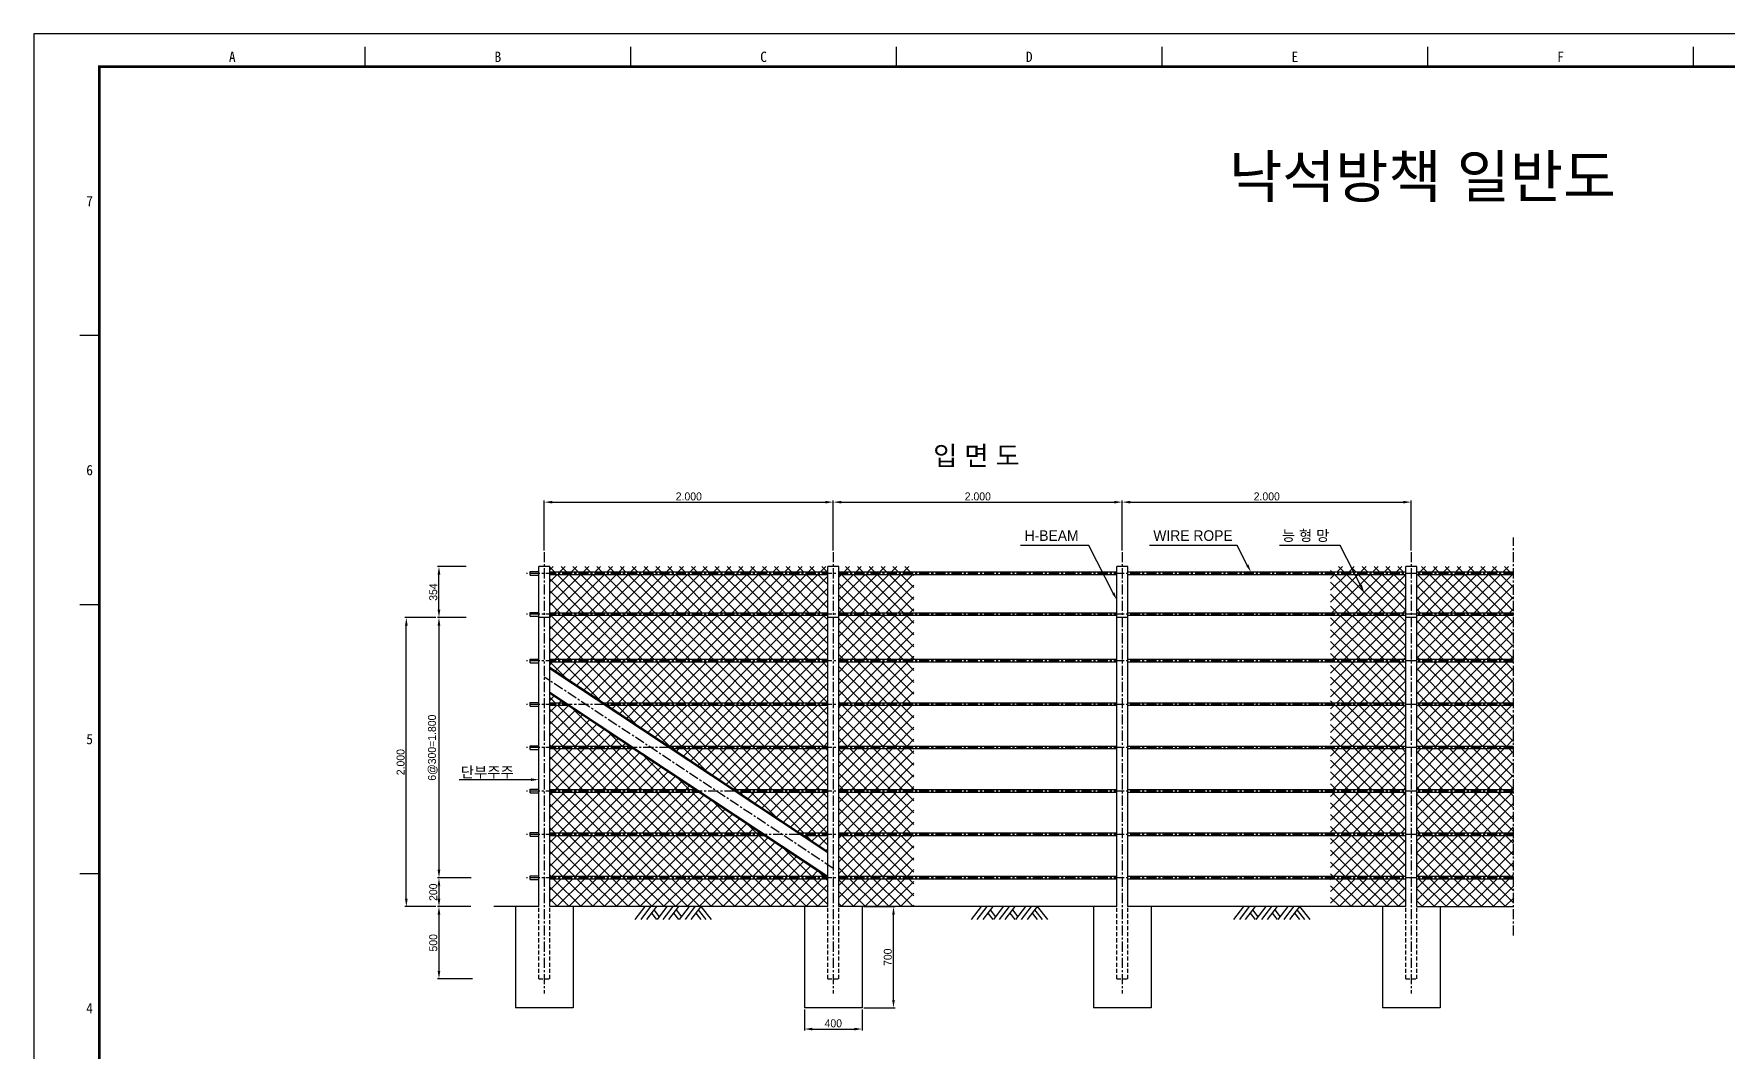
# Model space of a CAD drawing. Header units: millimetres. Extents: x 288 to 1820, y -12 to 598.
# Drawn here: x 958 to 1488, y 280 to 598 of the extents above; entities that cross this region are included whole.
import ezdxf
from ezdxf.enums import TextEntityAlignment as Align

# ---------------------------------------------------------------- set-up
doc = ezdxf.new("R2010")
doc.units = ezdxf.units.MM
doc.header["$LTSCALE"] = 0.2
doc.linetypes.add('CENTER', pattern=[50.8, 31.75, -6.35, 6.35, -6.35])
doc.linetypes.add('HIDDEN', pattern=[9.525, 6.35, -3.175])
for name, color, linetype in [('CZ-DIMT-0002', 7, 'Continuous'), ('CZ-EXST-0002', 1, 'Continuous'), ('CZ-LIN2-0003', 3, 'Continuous'), ('CZ-LINE-0001', 7, 'Continuous'), ('CZ-PATT-0008', 8, 'Continuous'), ('CZ-TEXT-BOX0', 7, 'Continuous'), ('TITLE', 7, 'Continuous')]:
    doc.layers.add(name, color=color, linetype=linetype)
doc.styles.add('돋움', font='')
doc.styles.add('돋음체', font='')
doc.styles.get('돋움').set_extended_font_data('Dotum')
doc.styles.get('돋음체').set_extended_font_data('DotumChe')
pattern_1 = [(45, (-242830.708, -1918758.2176), (-1.8550130512, 1.8550130512), []), (135, (-242830.708, -1918758.2176), (-1.8550130512, -1.8550130512), [])]
pattern_2 = [(45, (-242821.7992, -1918758.2176), (-1.8550130512, 1.8550130512), []), (135, (-242821.7992, -1918758.2176), (-1.8550130512, -1.8550130512), [])]

msp = doc.modelspace()

# ---------------------------------------------------------------- hatches: boundary and pattern name
at = {"layer": 'CZ-PATT-0008', "ltscale": 0.5}
h = msp.add_hatch(dxfattribs=at)
h.set_pattern_fill('ANSI37', color=256, scale=20.987077, style=0)
h.set_pattern_definition(pattern_2)
h.paths.add_polyline_path([(1206.45, 431.48), (1119.38, 431.48), (1119.38, 429.72), (1206.45, 429.72)])
h.paths.add_polyline_path([(1233.38, 431.48), (1209.84, 431.48), (1209.84, 429.72), (1233.38, 429.72)])
h.paths.add_polyline_path([(1233.38, 428.9), (1209.84, 428.9), (1209.84, 416.92), (1233.38, 416.92)])
h.paths.add_polyline_path([(1206.45, 428.9), (1119.38, 428.9), (1119.38, 416.92), (1206.45, 416.92)])
h.paths.add_polyline_path([(1206.45, 416.11), (1119.38, 416.11), (1119.38, 402.33), (1206.45, 402.33)])
h.paths.add_polyline_path([(1233.38, 416.11), (1209.84, 416.11), (1209.84, 402.33), (1233.38, 402.33)])
h.paths.add_polyline_path([(1233.38, 401.52), (1209.84, 401.52), (1209.84, 388.76), (1233.38, 388.76)])
h.paths.add_polyline_path([(1206.45, 401.52), (1119.38, 401.52), (1119.38, 399.84), (1136.12, 388.76), (1206.45, 388.76)])
h.paths.add_polyline_path([(1119.38, 391.7), (1119.38, 388.76), (1123.82, 388.76)], flags=17)
h = msp.add_hatch(dxfattribs=at)
h.set_pattern_fill('ANSI37', color=256, scale=20.987077, style=0)
h.set_pattern_definition(pattern_1)
h.paths.add_polyline_path([(1387.37, 431.48), (1363.83, 431.48), (1363.83, 429.72), (1387.37, 429.72)])
h.paths.add_polyline_path([(1421.07, 431.48), (1390.76, 431.48), (1390.76, 429.72), (1421.07, 429.72)])
h.paths.add_polyline_path([(1421.07, 428.9), (1390.76, 428.9), (1390.76, 416.92), (1421.07, 416.92)])
h.paths.add_polyline_path([(1387.37, 428.9), (1363.83, 428.9), (1363.83, 416.92), (1387.37, 416.92)])
h.paths.add_polyline_path([(1387.37, 416.11), (1363.83, 416.11), (1363.83, 402.33), (1387.37, 402.33)])
h.paths.add_polyline_path([(1421.07, 416.11), (1390.76, 416.11), (1390.76, 402.33), (1421.07, 402.33)])
h = msp.add_hatch(dxfattribs=at)
h.set_pattern_fill('ANSI37', color=256, scale=20.987077, style=0)
h.set_pattern_definition(pattern_1)
h.paths.add_polyline_path([(1387.37, 401.52), (1363.83, 401.52), (1363.83, 388.76), (1387.33, 388.76), (1387.37, 388.8)])
h.paths.add_polyline_path([(1421.07, 401.52), (1390.76, 401.52), (1390.76, 388.76), (1421.07, 388.76)])
h.paths.add_polyline_path([(1421.07, 387.95), (1390.76, 387.95), (1390.76, 375.19), (1421.07, 375.19)])
h.paths.add_polyline_path([(1387.37, 387.89), (1387.32, 387.95), (1363.83, 387.95), (1363.83, 375.19), (1387.37, 375.19)])
h.paths.add_polyline_path([(1387.37, 374.38), (1363.83, 374.38), (1363.83, 361.62), (1387.37, 361.62)])
h.paths.add_polyline_path([(1421.07, 374.38), (1390.76, 374.38), (1390.76, 361.62), (1421.07, 361.62)])
at = {"layer": 'CZ-PATT-0008'}
h = msp.add_hatch(dxfattribs=at)
h.set_pattern_fill('ANSI37', color=256, scale=20.987077, style=0)
h.set_pattern_definition(pattern_2)
h.paths.add_polyline_path([(1206.45, 387.95), (1137.35, 387.95), (1156.62, 375.19), (1206.45, 375.19)])
h.paths.add_polyline_path([(1206.45, 374.38), (1157.85, 374.38), (1177.12, 361.62), (1206.45, 361.62)])
h.paths.add_polyline_path([(1206.45, 360.81), (1178.35, 360.81), (1197.62, 348.05), (1206.45, 348.05)])
h.paths.add_polyline_path([(1206.45, 347.24), (1198.85, 347.24), (1206.45, 342.21)])
h.paths.add_polyline_path([(1186.56, 347.24), (1119.38, 347.24), (1119.38, 334.48), (1205.83, 334.48)])
h.paths.add_polyline_path([(1166.06, 360.81), (1119.38, 360.81), (1119.38, 348.05), (1185.33, 348.05)])
h.paths.add_polyline_path([(1145.55, 374.38), (1119.38, 374.38), (1119.38, 361.62), (1164.83, 361.62)])
h.paths.add_polyline_path([(1125.05, 387.95), (1119.38, 387.95), (1119.38, 375.19), (1144.32, 375.19)])
h.paths.add_polyline_path([(1233.38, 387.95), (1209.84, 387.95), (1209.84, 375.19), (1233.38, 375.19)])
h.paths.add_polyline_path([(1233.38, 374.38), (1209.84, 374.38), (1209.84, 361.62), (1233.38, 361.62)])
h.paths.add_polyline_path([(1233.38, 360.81), (1209.84, 360.81), (1209.84, 348.05), (1233.38, 348.05)])
h.paths.add_polyline_path([(1233.38, 347.24), (1209.84, 347.24), (1209.84, 334.48), (1233.38, 334.48)])
h.paths.add_polyline_path([(1233.38, 333.67), (1209.84, 333.67), (1209.84, 325.03), (1229.51, 325.03, -1), (1230.42, 325.03), (1233.38, 325.03)])
h.paths.add_polyline_path([(1206.45, 333.67), (1119.38, 333.67), (1119.38, 325.03), (1206.45, 325.03)])
at = {"layer": 'CZ-PATT-0008', "ltscale": 0.5}
h = msp.add_hatch(dxfattribs=at)
h.set_pattern_fill('ANSI37', color=256, scale=20.987077, style=0)
h.set_pattern_definition([(45, (-242821.7992, -1918758.2176), (-1.8550130512, 1.8550130512), []), (135, (-242821.7992, -1918758.2176), (-1.8550130512, -1.8550130512), [])])
h.paths.add_polyline_path([(1387.37, 360.81), (1363.83, 360.81), (1363.83, 348.05), (1387.37, 348.05)])
h.paths.add_polyline_path([(1421.07, 360.81), (1390.76, 360.81), (1390.76, 348.05), (1421.07, 348.05)])
h.paths.add_polyline_path([(1421.07, 347.24), (1390.76, 347.24), (1390.76, 334.48), (1421.07, 334.48)])
h.paths.add_polyline_path([(1387.37, 347.24), (1363.83, 347.24), (1363.83, 334.48), (1387.37, 334.48)])
h.paths.add_polyline_path([(1421.07, 333.67), (1390.76, 333.67), (1390.76, 325.03), (1421.07, 325.03)])
h.paths.add_polyline_path([(1387.37, 333.67), (1363.83, 333.67), (1363.83, 325.03), (1387.37, 325.03)])

# ---------------------------------------------------------------- linework, layer by layer
at = {"layer": 'CZ-EXST-0002'}
for p, q in [((1113.25, 429.88), (1115.99, 429.88)), ((1113.25, 428.74), (1113.25, 429.88)), ((1206.45, 429.72), (1119.38, 429.72)), ((1296.91, 429.72), (1209.84, 429.72)), ((1387.37, 429.72), (1300.3, 429.72)), ((1421.07, 429.72), (1390.76, 429.72)), ((1113.25, 428.74), (1115.99, 428.74)), ((1206.45, 428.9), (1119.38, 428.9)), ((1296.91, 428.9), (1209.84, 428.9)), ((1387.37, 428.9), (1300.3, 428.9)), ((1421.07, 428.9), (1390.76, 428.9)), ((1113.25, 417.08), (1115.99, 417.08)), ((1113.25, 415.95), (1113.25, 417.08)), ((1113.25, 415.95), (1115.99, 415.95)), ((1206.45, 416.92), (1119.38, 416.92)), ((1206.45, 416.11), (1119.38, 416.11)), ((1296.91, 416.92), (1209.84, 416.92)), ((1296.91, 416.11), (1209.84, 416.11)), ((1387.37, 416.92), (1300.3, 416.92)), ((1387.37, 416.11), (1300.3, 416.11)), ((1421.07, 416.92), (1390.76, 416.92)), ((1421.07, 416.11), (1390.76, 416.11)), ((1113.25, 401.36), (1113.25, 402.49)), ((1113.25, 402.49), (1115.99, 402.49)), ((1113.25, 401.36), (1115.99, 401.36)), ((1206.45, 402.33), (1119.38, 402.33)), ((1206.45, 401.52), (1119.38, 401.52)), ((1296.91, 402.33), (1209.84, 402.33)), ((1296.91, 401.52), (1209.84, 401.52)), ((1387.37, 402.33), (1300.3, 402.33)), ((1387.37, 401.52), (1300.3, 401.52)), ((1421.07, 402.33), (1390.76, 402.33)), ((1421.07, 401.52), (1390.76, 401.52)), ((1113.25, 388.92), (1115.99, 388.92)), ((1113.25, 387.79), (1113.25, 388.92)), ((1113.25, 387.79), (1115.99, 387.79)), ((1123.82, 388.76), (1119.38, 388.76)), ((1125.05, 387.95), (1119.38, 387.95)), ((1206.45, 388.76), (1136.12, 388.76)), ((1206.45, 387.95), (1137.35, 387.95)), ((1296.91, 388.76), (1209.84, 388.76)), ((1296.91, 387.95), (1209.84, 387.95)), ((1387.37, 388.76), (1300.3, 388.76)), ((1387.37, 387.95), (1300.3, 387.95)), ((1421.07, 388.76), (1390.76, 388.76)), ((1421.07, 387.95), (1390.76, 387.95)), ((1113.25, 375.35), (1115.99, 375.35)), ((1113.25, 374.22), (1113.25, 375.35)), ((1113.25, 374.22), (1115.99, 374.22)), ((1144.32, 375.19), (1119.38, 375.19)), ((1145.55, 374.38), (1119.38, 374.38)), ((1206.45, 375.19), (1156.62, 375.19)), ((1206.45, 374.38), (1157.85, 374.38)), ((1296.91, 375.19), (1209.84, 375.19)), ((1296.91, 374.38), (1209.84, 374.38)), ((1387.37, 375.19), (1300.3, 375.19)), ((1387.37, 374.38), (1300.3, 374.38)), ((1421.07, 375.19), (1390.76, 375.19)), ((1421.07, 374.38), (1390.76, 374.38)), ((1113.25, 361.78), (1115.99, 361.78)), ((1113.25, 360.65), (1113.25, 361.78)), ((1113.25, 360.65), (1115.99, 360.65)), ((1164.83, 361.62), (1119.38, 361.62)), ((1166.06, 360.81), (1119.38, 360.81)), ((1206.45, 361.62), (1177.12, 361.62)), ((1206.45, 360.81), (1178.35, 360.81)), ((1296.91, 361.62), (1209.84, 361.62)), ((1296.91, 360.81), (1209.84, 360.81)), ((1387.37, 361.62), (1300.3, 361.62)), ((1387.37, 360.81), (1300.3, 360.81)), ((1421.07, 361.62), (1390.76, 361.62)), ((1421.07, 360.81), (1390.76, 360.81)), ((1113.25, 348.21), (1115.99, 348.21)), ((1113.25, 347.08), (1113.25, 348.21)), ((1113.25, 347.08), (1115.99, 347.08)), ((1185.33, 348.05), (1119.38, 348.05)), ((1186.56, 347.24), (1119.38, 347.24)), ((1206.45, 348.05), (1197.62, 348.05)), ((1206.45, 347.24), (1198.85, 347.24)), ((1296.91, 348.05), (1209.84, 348.05)), ((1296.91, 347.24), (1209.84, 347.24)), ((1387.37, 348.05), (1300.3, 348.05)), ((1387.37, 347.24), (1300.3, 347.24)), ((1421.07, 348.05), (1390.76, 348.05)), ((1421.07, 347.24), (1390.76, 347.24)), ((1113.25, 334.64), (1115.99, 334.64)), ((1113.25, 333.51), (1113.25, 334.64)), ((1205.83, 334.48), (1119.38, 334.48)), ((1296.91, 334.48), (1209.84, 334.48)), ((1387.37, 334.48), (1300.3, 334.48)), ((1421.07, 334.48), (1390.76, 334.48)), ((1113.25, 333.51), (1115.99, 333.51)), ((1206.45, 333.67), (1119.38, 333.67)), ((1296.91, 333.67), (1209.84, 333.67)), ((1387.37, 333.67), (1300.3, 333.67)), ((1421.07, 333.67), (1390.76, 333.67))]:
    msp.add_line(p, q, dxfattribs=at)
at = {"layer": 'CZ-LIN2-0003'}
for p, q in [((1115.99, 325.03), (1115.99, 431.48)), ((1119.38, 431.48), (1115.99, 431.48)), ((1119.38, 325.03), (1119.38, 431.48)), ((1206.45, 325.03), (1206.45, 431.48)), ((1209.84, 431.48), (1206.45, 431.48)), ((1209.84, 325.03), (1209.84, 431.48)), ((1296.91, 325.03), (1296.91, 431.48)), ((1300.3, 431.48), (1296.91, 431.48)), ((1300.3, 325.03), (1300.3, 431.48)), ((1387.37, 325.03), (1387.37, 431.48)), ((1390.76, 431.48), (1387.37, 431.48)), ((1390.76, 325.03), (1390.76, 431.48)), ((1119.38, 415.49), (1115.99, 415.49)), ((1209.84, 415.49), (1206.45, 415.49)), ((1300.3, 415.49), (1296.91, 415.49)), ((1390.76, 415.49), (1387.37, 415.49)), ((1206.45, 342.21), (1119.38, 399.84)), ((1206.45, 341.83), (1119.38, 399.46)), ((1206.45, 334.46), (1119.38, 392.08)), ((1206.45, 334.08), (1119.38, 391.7)), ((1108.64, 325.03), (1108.64, 293.37)), ((1126.73, 325.03), (1126.73, 293.37)), ((1199.1, 325.03), (1199.1, 293.37)), ((1217.19, 325.03), (1217.19, 293.37)), ((1289.56, 325.03), (1289.56, 293.37)), ((1307.65, 325.03), (1307.65, 293.37)), ((1380.02, 325.03), (1380.02, 293.37)), ((1398.11, 325.03), (1398.11, 293.37)), ((1126.73, 293.37), (1108.64, 293.37)), ((1217.19, 293.37), (1199.1, 293.37)), ((1307.65, 293.37), (1289.56, 293.37)), ((1398.11, 293.37), (1380.02, 293.37))]:
    msp.add_line(p, q, dxfattribs=at)
at = {"layer": 'CZ-LIN2-0003', "linetype": 'HIDDEN'}
for p, q in [((1115.99, 302.42), (1115.99, 325.03)), ((1119.38, 302.42), (1119.38, 325.03)), ((1206.45, 302.42), (1206.45, 325.03)), ((1209.84, 302.42), (1209.84, 325.03)), ((1296.91, 302.42), (1296.91, 325.03)), ((1300.3, 302.42), (1300.3, 325.03)), ((1387.37, 302.42), (1387.37, 325.03)), ((1390.76, 302.42), (1390.76, 325.03)), ((1115.99, 302.42), (1119.38, 302.42)), ((1206.45, 302.42), (1209.84, 302.42)), ((1296.91, 302.42), (1300.3, 302.42)), ((1387.37, 302.42), (1390.76, 302.42))]:
    msp.add_line(p, q, dxfattribs=at)
at = {"layer": 'CZ-LINE-0001'}
for p, q in [((1117.68, 436.51), (1117.68, 452.13)), ((1120.18, 451.63), (1205.64, 451.63)), ((1208.14, 436.51), (1208.14, 452.13)), ((1208.14, 436.51), (1208.14, 452.13)), ((1210.64, 451.63), (1296.11, 451.63)), ((1298.61, 436.51), (1298.61, 452.13)), ((1298.61, 436.51), (1298.61, 452.13)), ((1301.11, 451.63), (1386.57, 451.63)), ((1389.07, 436.51), (1389.07, 452.13)), ((1093.25, 431.48), (1084.2, 431.48)), ((1084.7, 417.99), (1084.7, 428.98)), ((1083.7, 415.49), (1073.98, 415.49)), ((1093.25, 415.49), (1084.2, 415.49)), ((1093.25, 415.49), (1084.2, 415.49)), ((1074.48, 327.53), (1074.48, 412.99)), ((1084.7, 412.99), (1084.7, 336.58)), ((1094.79, 334.08), (1084.2, 334.08)), ((1094.79, 334.08), (1084.2, 334.08)), ((1084.7, 331.58), (1084.7, 327.53)), ((1083.7, 325.03), (1073.98, 325.03)), ((1094.72, 325.03), (1084.2, 325.03)), ((1094.72, 325.03), (1084.2, 325.03)), ((1115.99, 325.03), (1101.87, 325.03)), ((1206.45, 325.03), (1119.38, 325.03)), ((1149.14, 325.03), (1146.03, 320.97)), ((1150.95, 325.03), (1147.84, 320.97)), ((1152.77, 325.03), (1149.66, 320.97)), ((1151.98, 324), (1153.66, 321.88)), ((1156.07, 325.03), (1152.96, 320.97)), ((1157.89, 325.03), (1154.78, 320.97)), ((1159.71, 325.03), (1156.59, 320.97)), ((1158.92, 324), (1160.6, 321.88)), ((1163.01, 325.03), (1159.9, 320.97)), ((1164.83, 325.03), (1161.72, 320.97)), ((1166.64, 325.03), (1163.53, 320.97)), ((1165.85, 324), (1168.26, 320.97)), ((1166.64, 325.03), (1169.87, 320.97)), ((1296.91, 325.03), (1209.84, 325.03)), ((1217.69, 325.03), (1227.48, 325.03)), ((1254.42, 325.03), (1251.31, 320.97)), ((1256.24, 325.03), (1253.12, 320.97)), ((1258.05, 325.03), (1254.94, 320.97)), ((1257.26, 324), (1258.95, 321.88)), ((1261.36, 325.03), (1258.25, 320.97)), ((1263.17, 325.03), (1260.06, 320.97)), ((1264.99, 325.03), (1261.88, 320.97)), ((1264.2, 324), (1265.88, 321.88)), ((1268.3, 325.03), (1265.18, 320.97)), ((1270.11, 325.03), (1267, 320.97)), ((1271.93, 325.03), (1268.82, 320.97)), ((1271.14, 324), (1273.55, 320.97)), ((1271.93, 325.03), (1275.16, 320.97)), ((1387.37, 325.03), (1300.3, 325.03)), ((1336.56, 325.03), (1333.45, 320.97)), ((1338.37, 325.03), (1335.26, 320.97)), ((1340.19, 325.03), (1337.08, 320.97)), ((1339.4, 324), (1341.08, 321.88)), ((1343.5, 325.03), (1340.38, 320.97)), ((1345.31, 325.03), (1342.2, 320.97)), ((1347.13, 325.03), (1344.01, 320.97)), ((1346.34, 324), (1348.02, 321.88)), ((1350.43, 325.03), (1347.32, 320.97)), ((1352.25, 325.03), (1349.14, 320.97)), ((1354.06, 325.03), (1350.95, 320.97)), ((1353.27, 324), (1355.68, 320.97)), ((1354.06, 325.03), (1357.29, 320.97)), ((1390.76, 325.03), (1421.07, 325.03)), ((1084.7, 322.53), (1084.7, 304.92)), ((1151.19, 322.97), (1152.78, 320.97)), ((1158.13, 322.97), (1159.71, 320.97)), ((1165.06, 322.97), (1166.65, 320.97)), ((1226.98, 295.87), (1226.98, 322.53)), ((1256.47, 322.97), (1258.06, 320.97)), ((1263.41, 322.97), (1265, 320.97)), ((1270.35, 322.97), (1271.94, 320.97)), ((1338.61, 322.97), (1340.2, 320.97)), ((1345.55, 322.97), (1347.14, 320.97)), ((1352.48, 322.97), (1354.07, 320.97)), ((1095.22, 302.42), (1084.2, 302.42)), ((1199.1, 292.87), (1199.1, 286.23)), ((1217.19, 292.87), (1217.19, 286.23)), ((1217.69, 293.37), (1227.48, 293.37)), ((1201.6, 286.73), (1214.69, 286.73))]:
    msp.add_line(p, q, dxfattribs=at)
at = {"layer": 'CZ-LINE-0001', "linetype": 'CENTER', "ltscale": 0.5}
for p, q in [((1421.07, 315.99), (1421.07, 440.53)), ((1117.68, 436.01), (1117.68, 297.89)), ((1208.14, 436.01), (1208.14, 297.89)), ((1298.61, 436.01), (1298.61, 297.89)), ((1389.07, 436.01), (1389.07, 297.89)), ((1421.07, 429.31), (1112.11, 429.31)), ((1421.07, 416.52), (1112.11, 416.52)), ((1421.07, 401.92), (1112.11, 401.92)), ((1208.14, 337.02), (1117.68, 396.89)), ((1421.07, 388.35), (1112.11, 388.35)), ((1421.07, 374.79), (1112.11, 374.79)), ((1421.07, 361.22), (1112.11, 361.22)), ((1421.07, 347.65), (1112.11, 347.65)), ((1421.07, 334.08), (1112.11, 334.08))]:
    msp.add_line(p, q, dxfattribs=at)
at = {"layer": 'CZ-LINE-0001'}
for points in [[(1295.77, 423.19), (1288.13, 438.03), (1266.79, 438.03)], [(1337.74, 431.94), (1334.6, 438.03), (1307.08, 438.03)], [(1373.2, 425.67), (1366.83, 438.03), (1347.79, 438.03)], [(1113.49, 364.77), (1091.05, 364.77)]]:
    msp.add_lwpolyline(points, dxfattribs=at)
for points in [[(1120.18, 452.04), (1120.18, 451.21), (1117.68, 451.63)], [(1205.64, 452.04), (1205.64, 451.21), (1208.14, 451.63)], [(1210.64, 452.04), (1210.64, 451.21), (1208.14, 451.63)], [(1296.11, 452.04), (1296.11, 451.21), (1298.61, 451.63)], [(1301.11, 452.04), (1301.11, 451.21), (1298.61, 451.63)], [(1386.57, 452.04), (1386.57, 451.21), (1389.07, 451.63)], [(1084.28, 428.98), (1085.12, 428.98), (1084.7, 431.48)], [(1338.11, 432.13), (1338.88, 429.72), (1337.37, 431.75)], [(1373.57, 425.86), (1374.34, 423.45), (1372.83, 425.48)], [(1296.14, 423.38), (1296.91, 420.97), (1295.4, 423)], [(1074.06, 412.99), (1074.9, 412.99), (1074.48, 415.49)], [(1084.28, 417.99), (1085.12, 417.99), (1084.7, 415.49)], [(1084.28, 412.99), (1085.12, 412.99), (1084.7, 415.49)], [(1113.49, 365.19), (1115.99, 364.77), (1113.49, 364.36)], [(1084.28, 336.58), (1085.12, 336.58), (1084.7, 334.08)], [(1084.28, 331.58), (1085.12, 331.58), (1084.7, 334.08)], [(1074.06, 327.53), (1074.9, 327.53), (1074.48, 325.03)], [(1084.28, 327.53), (1085.12, 327.53), (1084.7, 325.03)], [(1084.28, 322.53), (1085.12, 322.53), (1084.7, 325.03)], [(1226.57, 322.53), (1227.4, 322.53), (1226.98, 325.03)], [(1084.28, 304.92), (1085.12, 304.92), (1084.7, 302.42)], [(1226.57, 295.87), (1227.4, 295.87), (1226.98, 293.37)], [(1201.6, 287.14), (1201.6, 286.31), (1199.1, 286.73)], [(1214.69, 287.14), (1214.69, 286.31), (1217.19, 286.73)]]:
    msp.add_solid(points, dxfattribs=at)
at = {"layer": 'TITLE', "color": 7, "linetype": 'Continuous'}
for p, q in [((1061.57, 587.92), (1061.57, 594.07)), ((1144.73, 587.92), (1144.73, 594.07)), ((1227.9, 587.92), (1227.9, 594.07)), ((1311.06, 587.92), (1311.06, 594.07)), ((1394.22, 587.92), (1394.22, 594.07)), ((1477.38, 587.92), (1477.38, 594.07)), ((978.41, 503.73), (972.25, 503.73)), ((978.41, 419.54), (972.25, 419.54)), ((978.41, 335.35), (972.25, 335.35))]:
    msp.add_line(p, q, dxfattribs=at)
at = {"layer": 'TITLE'}
msp.add_lwpolyline([(957.88, -11.66), (1820.28, -11.66), (1820.28, 598.18), (957.88, 598.18)], close=True, dxfattribs=at)
at = {"layer": 'TITLE', "linetype": 'Continuous', "const_width": 0.821}
msp.add_lwpolyline([(978.41, -1.4), (978.41, 587.92), (1810.02, 587.92), (1810.02, -1.4)], close=True, dxfattribs=at)

# ---------------------------------------------------------------- texts
at = {"layer": 'CZ-DIMT-0002', "linetype": 'ByBlock', "style": '돋움'}
for s, p in [('H-BEAM', (1268.04, 439.5)), ('WIRE ROPE', (1308.33, 439.5)), ('능 형 망', (1348.56, 439.5)), ('단부주주', (1091.49, 365.47))]:
    msp.add_text(s, height=3.317, dxfattribs=at).set_placement(p)
at = {"layer": 'CZ-LINE-0001', "char_height": 2.5, "attachment_point": 5, "style": '돋움'}
for s, insert in [('\\A1;2.000', (1162.91, 453.41)), ('\\A1;2.000', (1253.38, 453.41)), ('\\A1;2.000', (1343.84, 453.41)), ('\\A1;400', (1208.14, 288.51))]:
    msp.add_mtext(s, dxfattribs=dict(at, insert=insert))
at = {"layer": 'CZ-LINE-0001', "char_height": 2.5, "attachment_point": 5, "rotation": 90, "style": '돋움'}
for s, insert in [('\\A1;354', (1082.92, 423.49)), ('\\A1;6@300=1.800', (1082.76, 374.79)), ('\\A1;2.000', (1072.7, 370.26)), ('\\A1;200', (1082.92, 329.55)), ('\\A1;500', (1082.92, 313.72)), ('\\A1;700', (1225.2, 309.2))]:
    msp.add_mtext(s, dxfattribs=dict(at, insert=insert))
at = {"layer": 'CZ-TEXT-BOX0', "linetype": 'ByBlock', "style": '돋움'}
msp.add_text('입 면 도', height=6.031, dxfattribs=at).set_placement((1239.41, 463.12))
at = {"layer": 'TITLE', "color": 3, "linetype": 'Continuous', "style": '돋음체'}
for s, p in [('A', (1019.99, 591)), ('B', (1103.15, 591)), ('C', (1186.31, 591)), ('D', (1269.48, 591)), ('E', (1352.64, 591)), ('F', (1435.8, 591)), ('7', (975.33, 545.83)), ('6', (975.33, 461.64)), ('5', (975.33, 377.46)), ('4', (975.33, 293.27))]:
    msp.add_text(s, height=3.24, dxfattribs=at).set_placement(p, align=Align.MIDDLE)
at = {"layer": 'TITLE', "style": '돋움'}
msp.add_text('낙석방책 일반도', height=13.241, dxfattribs=at).set_placement((1392.61, 553.54), align=Align.MIDDLE_CENTER)

doc.saveas('drawing.dxf')
